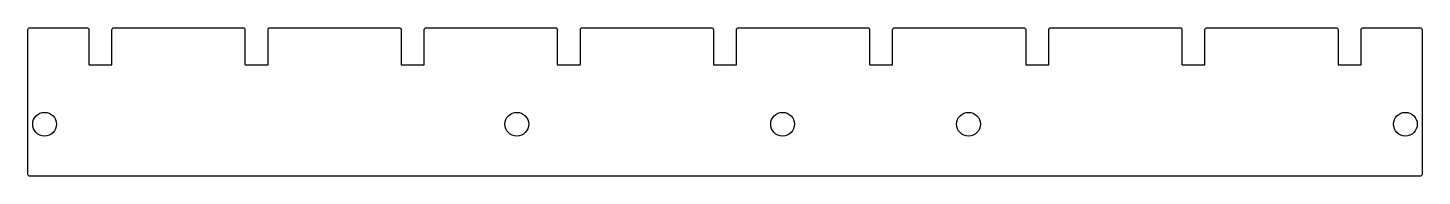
# Model space of a CAD drawing. Header units: millimetres. Extents: x 442 to 817, y 284 to 324.
import ezdxf

# ---------------------------------------------------------------- set-up
doc = ezdxf.new("R2010")
doc.units = ezdxf.units.MM
doc.layers.add('Sketch Geometry (ANSI)', color=50, linetype='Continuous', lineweight=25, plot=False)

msp = doc.modelspace()

# ---------------------------------------------------------------- linework, layer by layer
at = {"linetype": 'ByBlock'}
for p, q in [((458.28, 323.69), (458.28, 323.69)), ((500.28, 323.69), (500.28, 323.69)), ((542.28, 323.69), (542.28, 323.69)), ((584.28, 323.69), (584.28, 323.69)), ((626.28, 323.69), (626.28, 323.69)), ((668.28, 323.69), (668.28, 323.69)), ((710.28, 323.69), (710.28, 323.69)), ((752.28, 323.69), (752.28, 323.69)), ((794.28, 323.69), (794.28, 323.69))]:
    msp.add_line(p, q, dxfattribs=at)
msp.add_lwpolyline([(716.48, 323.19, -0.414214), (716.98, 323.69), (751.78, 323.69, -0.414214), (752.28, 323.19), (752.28, 313.84, 0.414214), (752.43, 313.69), (758.33, 313.69, 0.414214), (758.48, 313.84), (758.48, 323.19, -0.414214), (758.98, 323.69), (793.78, 323.69, -0.414214), (794.28, 323.19), (794.28, 313.84, 0.414214), (794.43, 313.69), (800.48, 313.69), (800.48, 323.19, -0.414214), (800.98, 323.69), (816.38, 323.69, -0.414214), (816.88, 323.19), (816.88, 284.19, -0.414214), (816.38, 283.69), (800.48, 283.69), (794.28, 283.69), (752.28, 283.69), (710.28, 283.69), (668.28, 283.69), (626.28, 283.69), (584.28, 283.69), (542.28, 283.69), (500.28, 283.69), (458.28, 283.69), (442.38, 283.69, -0.414214), (441.88, 284.19), (441.88, 323.19, -0.414214), (442.38, 323.69), (457.78, 323.69, -0.414214), (458.28, 323.19), (458.28, 313.84, 0.414214), (458.43, 313.69), (464.33, 313.69, 0.414214), (464.48, 313.84), (464.48, 323.19, -0.414214), (464.98, 323.69), (499.78, 323.69, -0.414214), (500.28, 323.19), (500.28, 313.84, 0.414214), (500.43, 313.69), (506.33, 313.69, 0.414214), (506.48, 313.84), (506.48, 323.19, -0.414214), (506.98, 323.69), (541.78, 323.69, -0.414214), (542.28, 323.19), (542.28, 313.84, 0.414214), (542.43, 313.69), (548.33, 313.69, 0.414214), (548.48, 313.84), (548.48, 323.19, -0.414214), (548.98, 323.69), (583.78, 323.69, -0.414214), (584.28, 323.19), (584.28, 313.84, 0.414214), (584.43, 313.69), (590.33, 313.69, 0.414214), (590.48, 313.84), (590.48, 323.19, -0.414214), (590.98, 323.69), (625.78, 323.69, -0.414214), (626.28, 323.19), (626.28, 313.84, 0.414214), (626.43, 313.69), (632.33, 313.69, 0.414214), (632.48, 313.84), (632.48, 323.19, -0.414214), (632.98, 323.69), (667.78, 323.69, -0.414214), (668.28, 323.19), (668.28, 313.84, 0.414214), (668.43, 313.69), (674.33, 313.69, 0.414214), (674.48, 313.84), (674.48, 323.19, -0.414214), (674.98, 323.69), (709.78, 323.69, -0.414214), (710.28, 323.19), (710.28, 313.84, 0.414214), (710.43, 313.69), (716.33, 313.69, 0.414214), (716.48, 313.84)], format="xyb", close=True, dxfattribs=at)
for centre in [(446.38, 297.69), (446.38, 297.69), (446.38, 297.69), (573.38, 297.69), (644.88, 297.69), (694.88, 297.69), (812.38, 297.69)]:
    msp.add_circle(centre, 3.2, dxfattribs=at)
at = {"layer": 'Sketch Geometry (ANSI)', "linetype": 'ByBlock'}
for points in [[(458.28, 323.69), (458.28, 323.69)], [(500.28, 323.69), (500.28, 323.69)], [(542.28, 323.69), (542.28, 323.69)], [(584.28, 323.69), (584.28, 323.69)], [(626.28, 323.69), (626.28, 323.69)], [(668.28, 323.69), (668.28, 323.69)], [(710.28, 323.69), (710.28, 323.69)], [(752.28, 323.69), (752.28, 323.69)], [(794.28, 323.69), (794.28, 323.69)]]:
    msp.add_lwpolyline(points, close=True, dxfattribs=at)

doc.saveas('drawing.dxf')
